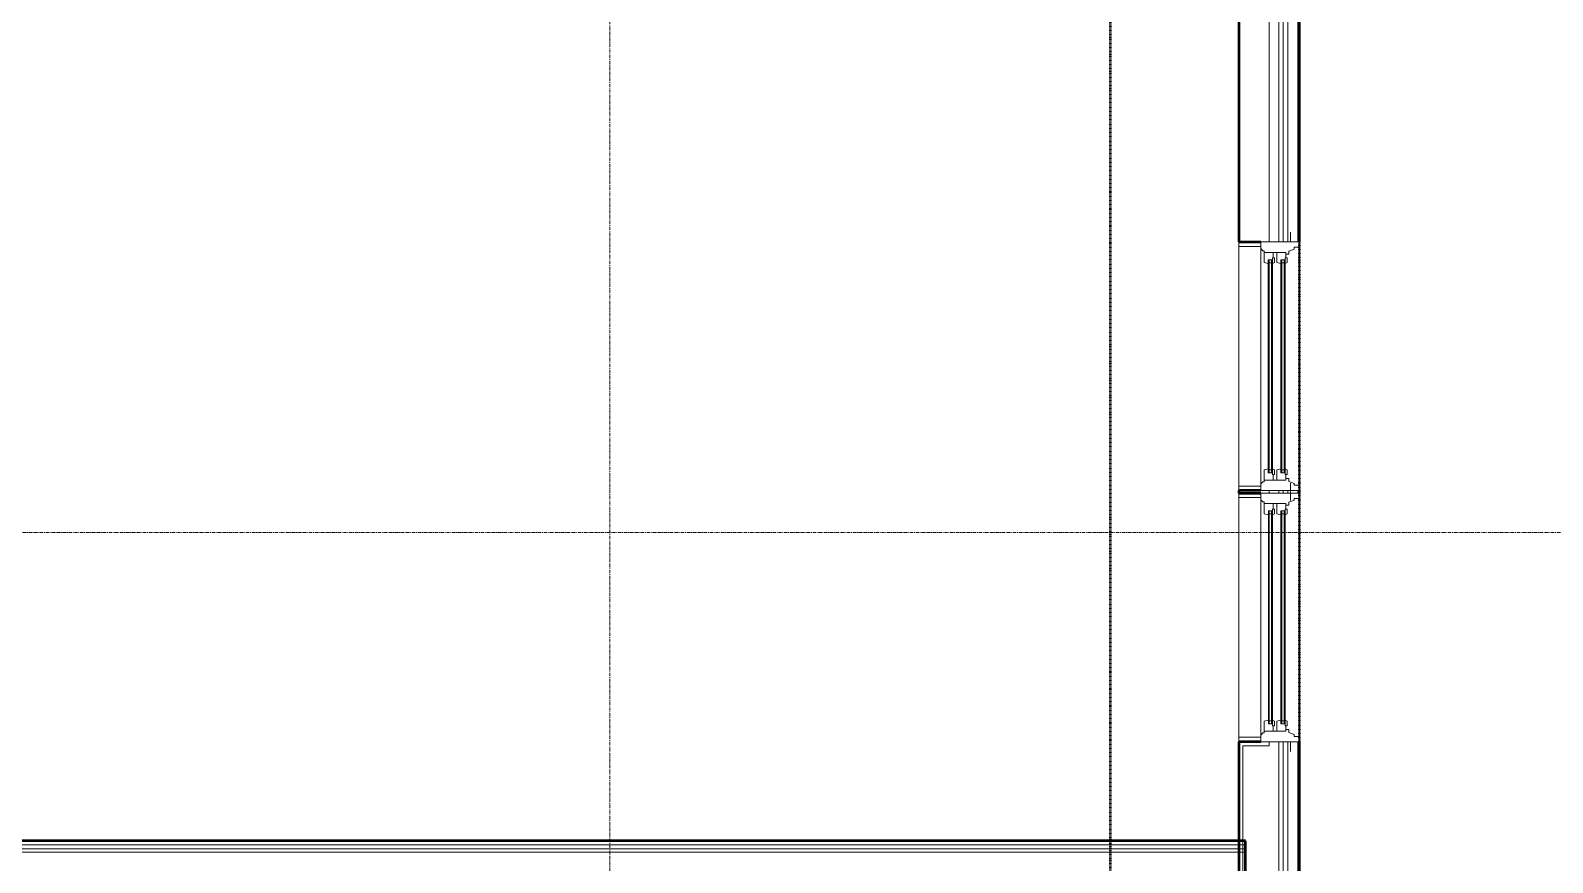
# Model space of a CAD drawing. Header units: inches. Extents: x -4235 to -464, y 9767 to 12347.
# Drawn here: x -2261.9 to -2029.2, y 10416.7 to 10543.9 of the extents above; entities that cross this region are included whole.
import ezdxf

# ---------------------------------------------------------------- set-up
doc = ezdxf.new("R2010")
doc.units = ezdxf.units.IN
doc.header["$MEASUREMENT"] = 0
doc.linetypes.add('Dash 1_16_', pattern=[0.125, 0.0625, -0.0625])
doc.linetypes.add('Grid Line 1_2_', pattern=[0.875, 0.5, -0.125, 0.125, -0.125])
for name, color, linetype, lineweight in [('0-1', 170, 'Continuous', 5), ('A-GLAZ-1', 151, 'Continuous', 9), ('A-GLAZ-2', 151, 'Continuous', 20), ('A-WALL', 113, 'Continuous', 13), ('A-WALL-2', 50, 'Continuous', 13), ('A-WALL-6', 113, 'Continuous', 9), ('A-WALL-7', 113, 'Continuous', 50), ('C-PROP-LINE-1', 91, 'Dash 1_16_', 50), ('I-WALL-1', 250, 'Continuous', 50), ('I-WALL-2', 10, 'Continuous', 9), ('I-WALL-3', 254, 'Continuous', 9), ('S-GRID-1', 1, 'Grid Line 1_2_', 9)]:
    doc.layers.add(name, color=color, linetype=linetype, lineweight=lineweight)

# ---------------------------------------------------------------- blocks, each defined once
blk = doc.blocks.new('CTR - 1st Phase - Common Walls_rvt-2-BACKGROUND - 3RD FLOOR')
at = {"layer": 'A-WALL-2'}
for p, q in [((-2076.17, 10419.41), (-2436.39, 10419.41)), ((-2076.17, 10418.79), (-2435.76, 10418.79)), ((-2076.17, 10418.29), (-2435.26, 10418.29))]:
    blk.add_line(p, q, dxfattribs=at)
at = {"layer": 'I-WALL-1'}
for p, q in [((-2076.17, 10420.04), (-2437.01, 10420.04)), ((-2076.17, 10411.54), (-2076.17, 10420.04))]:
    blk.add_line(p, q, dxfattribs=at)
at = {"layer": 'I-WALL-2'}
for q in [(-2077.17, 10420.04), (-2076.17, 10411.54)]:
    blk.add_line((-2076.17, 10420.04), q, dxfattribs=at)
at = {"layer": 'I-WALL-3'}
blk.add_line((-2077.17, 10420.04), (-2267.08, 10420.04), dxfattribs=at)
blk = doc.blocks.new('Window-Double_Hung-Andersen-400_Series-Tilt_Wash - DOUBLE HUNG - COTTAGE - 3RD FLOOR-2889195-BACKGROUND - 3RD FLOOR')
at = {"layer": 'A-GLAZ-1'}
for p, q in [((-19.01, 2.62), (-19.01, 4.12)), ((-19.01, 4.12), (-18.95, 4.12)), ((-18.95, 2.62), (-19.01, 2.62)), ((-18.95, 4.63), (18.95, 4.63)), ((-18.95, 1.25), (-18.95, 4.63)), ((-18.32, 1.25), (-18.32, 4.63)), ((18.32, 1.25), (18.32, 4.63)), ((18.95, 4.63), (18.95, 1.25)), ((18.95, 4.12), (19.01, 4.12)), ((19.01, 2.62), (18.95, 2.62)), ((19.01, 4.12), (19.01, 2.62)), ((18.95, 1.25), (-18.95, 1.25)), ((-16.29, 0), (-15.7, 0)), ((-15.82, -0.38), (-15.82, 0)), ((-15.7, 0.12), (15.7, 0.12)), ((16.29, 0), (15.7, 0)), ((15.82, -0.38), (15.82, 0)), ((-16.29, -0.38), (-15.7, -0.38)), ((-16.29, -1.94), (-15.7, -1.94)), ((-16.29, -2.31), (-15.7, -2.31)), ((-15.82, -2.31), (-15.82, -1.94)), ((-15.7, 0), (15.7, 0)), ((-15.7, -0.38), (15.7, -0.38)), ((-15.7, -0.5), (15.7, -0.5)), ((-15.7, -1.81), (15.7, -1.81)), ((-15.7, -1.94), (15.7, -1.94)), ((-15.7, -2.31), (15.7, -2.31)), ((16.29, -0.38), (15.7, -0.38)), ((16.29, -1.94), (15.7, -1.94)), ((16.29, -2.31), (15.7, -2.31)), ((15.82, -2.31), (15.82, -1.94)), ((-15.7, -2.44), (15.7, -2.44))]:
    blk.add_line(p, q, dxfattribs=at)
at = {"layer": 'A-GLAZ-2'}
for p, q in [((-19.01, 1.25), (19.01, 1.25)), ((-19.01, -4.62), (-19.01, 1.25)), ((-17.67, 0.97), (-18, 1.25)), ((-17.67, 0.97), (-17.67, 0.75)), ((-17.67, 0.75), (-15.86, 0.75)), ((-17.42, -2.56), (-17.42, 0.75)), ((-16.29, -0.5), (-16.29, 0.12)), ((-15.7, 0.12), (-16.29, 0.12)), ((-15.86, 0.75), (-15.7, 0.12)), ((15.86, 0.75), (15.7, 0.12)), ((15.7, 0.12), (16.29, 0.12)), ((17.67, 0.75), (15.86, 0.75)), ((16.29, -0.5), (16.29, 0.12)), ((17.42, -2.56), (17.42, 0.75)), ((17.67, 0.97), (18, 1.25)), ((17.67, 0.97), (17.67, 0.75)), ((19.01, 1.25), (19.01, -4.62)), ((-17.42, -0.62), (-16.57, -0.62)), ((-17.42, -1.19), (-15.86, -1.19)), ((-16.57, -0.5), (-16.57, -0.84)), ((-15.7, -0.5), (-16.57, -0.5)), ((-15.86, -0.84), (-16.57, -0.84)), ((-16.29, -2.44), (-16.29, -1.81)), ((-15.7, -1.81), (-16.29, -1.81)), ((-15.86, -0.84), (-15.7, -0.5)), ((-15.86, -1.19), (-15.7, -1.81)), ((15.86, -0.84), (15.7, -0.5)), ((15.7, -0.5), (16.57, -0.5)), ((15.86, -1.19), (15.7, -1.81)), ((15.7, -1.81), (16.29, -1.81)), ((15.86, -0.84), (16.57, -0.84)), ((17.42, -1.19), (15.86, -1.19)), ((16.29, -2.44), (16.29, -1.81)), ((16.57, -0.5), (16.57, -0.84)), ((17.42, -0.62), (16.57, -0.62)), ((-19.01, -3.25), (-20.51, -3.25)), ((19.01, -4.62), (-19.01, -4.62)), ((-18.2, -3.81), (-17.92, -3.81)), ((-18.2, -4.62), (-18.2, -3.81)), ((-17.92, -3.81), (-17.61, -3)), ((-17.61, -3), (-17.14, -3)), ((-17.42, -2.56), (-16.57, -2.56)), ((-17.14, -3), (-17.14, -2.56)), ((-16.57, -2.44), (-16.57, -2.78)), ((-15.7, -2.44), (-16.57, -2.44)), ((-15.86, -2.78), (-16.57, -2.78)), ((-15.86, -2.78), (-15.7, -2.44)), ((15.86, -2.78), (15.7, -2.44)), ((15.7, -2.44), (16.57, -2.44)), ((15.86, -2.78), (16.57, -2.78)), ((16.57, -2.44), (16.57, -2.78)), ((17.42, -2.56), (16.57, -2.56)), ((17.14, -3), (17.14, -2.56)), ((17.61, -3), (17.14, -3)), ((17.92, -3.81), (17.61, -3)), ((18.2, -3.81), (17.92, -3.81)), ((18.2, -4.62), (18.2, -3.81)), ((19.01, -3.25), (20.51, -3.25))]:
    blk.add_line(p, q, dxfattribs=at)
blk = doc.blocks.new('Window-Double_Hung-Andersen-400_Series-Tilt_Wash - DOUBLE HUNG - COTTAGE - 3RD FLOOR-2888628-BACKGROUND - 3RD FLOOR')
at = {"layer": 'A-GLAZ-1'}
for p, q in [((-15.7, 2.44), (15.7, 2.44)), ((-16.29, 2.31), (-15.7, 2.31)), ((-16.29, 1.94), (-15.7, 1.94)), ((-16.29, 0.38), (-15.7, 0.38)), ((-15.82, 2.31), (-15.82, 1.94)), ((-15.82, 0.38), (-15.82, 0)), ((-15.7, 2.31), (15.7, 2.31)), ((-15.7, 1.94), (15.7, 1.94)), ((-15.7, 1.81), (15.7, 1.81)), ((-15.7, 0.5), (15.7, 0.5)), ((-15.7, 0.38), (15.7, 0.38)), ((-15.7, 0), (15.7, 0)), ((16.29, 2.31), (15.7, 2.31)), ((16.29, 1.94), (15.7, 1.94)), ((16.29, 0.38), (15.7, 0.38)), ((15.82, 2.31), (15.82, 1.94)), ((15.82, 0.38), (15.82, 0)), ((18.95, -1.25), (-18.95, -1.25)), ((-18.95, -1.25), (-18.95, -4.63)), ((-18.32, -1.25), (-18.32, -4.63)), ((-16.29, 0), (-15.7, 0)), ((-15.7, -0.13), (15.7, -0.13)), ((16.29, 0), (15.7, 0)), ((18.32, -1.25), (18.32, -4.63)), ((18.95, -4.63), (18.95, -1.25)), ((-19.01, -4.12), (-19.01, -2.62)), ((-19.01, -2.62), (-18.95, -2.62)), ((-18.95, -4.12), (-19.01, -4.12)), ((-18.95, -4.63), (18.95, -4.63)), ((18.95, -2.62), (19.01, -2.62)), ((19.01, -4.12), (18.95, -4.12)), ((19.01, -2.62), (19.01, -4.12))]:
    blk.add_line(p, q, dxfattribs=at)
at = {"layer": 'A-GLAZ-2'}
for p, q in [((-19.01, 3.25), (-20.51, 3.25)), ((19.01, 4.62), (-19.01, 4.62)), ((-19.01, 4.62), (-19.01, -1.25)), ((-18.2, 4.62), (-18.2, 3.81)), ((-18.2, 3.81), (-17.92, 3.81)), ((-17.92, 3.81), (-17.61, 3)), ((-17.61, 3), (-17.14, 3)), ((-17.42, 2.56), (-16.57, 2.56)), ((-17.42, 2.56), (-17.42, -0.75)), ((-17.14, 3), (-17.14, 2.56)), ((-15.86, 2.78), (-16.57, 2.78)), ((-16.57, 2.44), (-16.57, 2.78)), ((-15.7, 2.44), (-16.57, 2.44)), ((-16.29, 2.44), (-16.29, 1.81)), ((-15.86, 2.78), (-15.7, 2.44)), ((15.86, 2.78), (15.7, 2.44)), ((15.7, 2.44), (16.57, 2.44)), ((15.86, 2.78), (16.57, 2.78)), ((16.29, 2.44), (16.29, 1.81)), ((16.57, 2.44), (16.57, 2.78)), ((17.42, 2.56), (16.57, 2.56)), ((17.14, 3), (17.14, 2.56)), ((17.61, 3), (17.14, 3)), ((17.42, 2.56), (17.42, -0.75)), ((17.92, 3.81), (17.61, 3)), ((18.2, 3.81), (17.92, 3.81)), ((18.2, 4.62), (18.2, 3.81)), ((19.01, -1.25), (19.01, 4.62)), ((19.01, 3.25), (20.51, 3.25)), ((-17.42, 1.19), (-15.86, 1.19)), ((-17.42, 0.62), (-16.57, 0.62)), ((-15.86, 0.84), (-16.57, 0.84)), ((-16.57, 0.5), (-16.57, 0.84)), ((-15.7, 0.5), (-16.57, 0.5)), ((-15.7, 1.81), (-16.29, 1.81)), ((-16.29, 0.5), (-16.29, -0.13)), ((-15.86, 1.19), (-15.7, 1.81)), ((-15.86, 0.84), (-15.7, 0.5)), ((15.7, 1.81), (16.29, 1.81)), ((15.86, 1.19), (15.7, 1.81)), ((15.86, 0.84), (15.7, 0.5)), ((15.7, 0.5), (16.57, 0.5)), ((17.42, 1.19), (15.86, 1.19)), ((15.86, 0.84), (16.57, 0.84)), ((16.29, 0.5), (16.29, -0.13)), ((16.57, 0.5), (16.57, 0.84)), ((17.42, 0.62), (16.57, 0.62)), ((-19.01, -1.25), (19.01, -1.25)), ((-17.67, -0.97), (-18, -1.25)), ((-17.67, -0.97), (-17.67, -0.75)), ((-17.67, -0.75), (-15.86, -0.75)), ((-15.7, -0.13), (-16.29, -0.13)), ((-15.86, -0.75), (-15.7, -0.13)), ((15.7, -0.13), (16.29, -0.13)), ((15.86, -0.75), (15.7, -0.13)), ((17.67, -0.75), (15.86, -0.75)), ((17.67, -0.97), (17.67, -0.75)), ((17.67, -0.97), (18, -1.25))]:
    blk.add_line(p, q, dxfattribs=at)
blk = doc.blocks.new('Family - ___-2835860-BACKGROUND - 3RD FLOOR')
at = {"layer": 'C-PROP-LINE-1'}
blk.add_line((-2067.92, 9980.19), (-2067.92, 10851.39), dxfattribs=at)
blk = doc.blocks.new('Family - ___-2835903-BACKGROUND - 3RD FLOOR')
at = {"layer": 'C-PROP-LINE-1'}
blk.add_line((-2096.82, 10009.09), (-2096.82, 10822.49), dxfattribs=at)
blk = doc.blocks.new('Family - ___-2835932-BACKGROUND - 3RD FLOOR')
at = {"layer": 'C-PROP-LINE-1'}
blk.add_line((-2067.92, 9980.19), (-2067.92, 10851.39), dxfattribs=at)

msp = doc.modelspace()

# ---------------------------------------------------------------- linework, layer by layer
at = {"layer": 'A-WALL'}
for p, q in [((-2071.05, 10511.6), (-2071.05, 10555.19)), ((-2070.42, 10511.6), (-2070.42, 10555.19)), ((-2069.67, 10511.6), (-2069.67, 10548.63)), ((-2068.17, 10511.6), (-2068.17, 10548.63)), ((-2072.55, 10473.2), (-2072.55, 10473.58)), ((-2071.05, 10473.2), (-2071.05, 10473.58)), ((-2070.42, 10473.2), (-2070.42, 10473.58)), ((-2069.67, 10473.2), (-2069.67, 10473.58)), ((-2068.17, 10473.2), (-2068.17, 10473.58)), ((-2071.05, 10358), (-2071.05, 10435.18)), ((-2070.42, 10358), (-2070.42, 10435.18)), ((-2069.67, 10358), (-2069.67, 10435.18)), ((-2068.17, 10358), (-2068.17, 10435.18))]:
    msp.add_line(p, q, dxfattribs=at)
at = {"layer": 'A-WALL-6'}
for p, q in [((-2072.55, 10511.6), (-2072.55, 10555.19)), ((-2077.17, 10511.54), (-2077.17, 10511.6)), ((-2077.17, 10473.58), (-2077.17, 10473.64)), ((-2077.17, 10473.14), (-2077.17, 10473.2)), ((-2077.17, 10435.18), (-2077.17, 10435.24)), ((-2076.55, 10434.55), (-2076.55, 10358.63)), ((-2072.55, 10434.55), (-2076.55, 10434.55)), ((-2072.55, 10434.55), (-2072.55, 10435.18))]:
    msp.add_line(p, q, dxfattribs=at)
at = {"layer": 'A-WALL-7'}
for p, q in [((-2077.17, 10555.19), (-2077.17, 10511.6)), ((-2067.92, 10511.6), (-2067.92, 10550.38)), ((-2077.17, 10511.6), (-2073.8, 10511.6)), ((-2077.17, 10473.58), (-2077.17, 10473.2)), ((-2073.8, 10473.58), (-2077.17, 10473.58)), ((-2067.92, 10473.2), (-2067.92, 10473.58)), ((-2077.17, 10473.2), (-2073.8, 10473.2)), ((-2077.17, 10435.18), (-2077.17, 10358)), ((-2073.8, 10435.18), (-2077.17, 10435.18)), ((-2067.92, 10358), (-2067.92, 10435.18))]:
    msp.add_line(p, q, dxfattribs=at)
at = {"layer": 'S-GRID-1'}
for p, q in [((-2173.32, 9836.18), (-2173.32, 12297.93)), ((-464.45, 10467.19), (-4185.7, 10467.19))]:
    msp.add_line(p, q, dxfattribs=at)

# ---------------------------------------------------------------- block references
at = {"layer": '0-1'}
msp.add_blockref('CTR - 1st Phase - Common Walls_rvt-2-BACKGROUND - 3RD FLOOR', (0, 0), dxfattribs=at)
at = {"layer": 'A-GLAZ-1'}
for name, p, rotation in [('Window-Double_Hung-Andersen-400_Series-Tilt_Wash - DOUBLE HUNG - COTTAGE - 3RD FLOOR-2888628-BACKGROUND - 3RD FLOOR', (-2072.55, 10492.59), 269.9999999999999), ('Window-Double_Hung-Andersen-400_Series-Tilt_Wash - DOUBLE HUNG - COTTAGE - 3RD FLOOR-2889195-BACKGROUND - 3RD FLOOR', (-2072.55, 10454.19), 89.99999999999991)]:
    msp.add_blockref(name, p, dxfattribs=dict(at, rotation=rotation))
at = {"layer": 'C-PROP-LINE-1'}
for name in ['Family - ___-2835860-BACKGROUND - 3RD FLOOR', 'Family - ___-2835932-BACKGROUND - 3RD FLOOR', 'Family - ___-2835903-BACKGROUND - 3RD FLOOR']:
    msp.add_blockref(name, (0, 0), dxfattribs=at)

doc.saveas('drawing.dxf')
